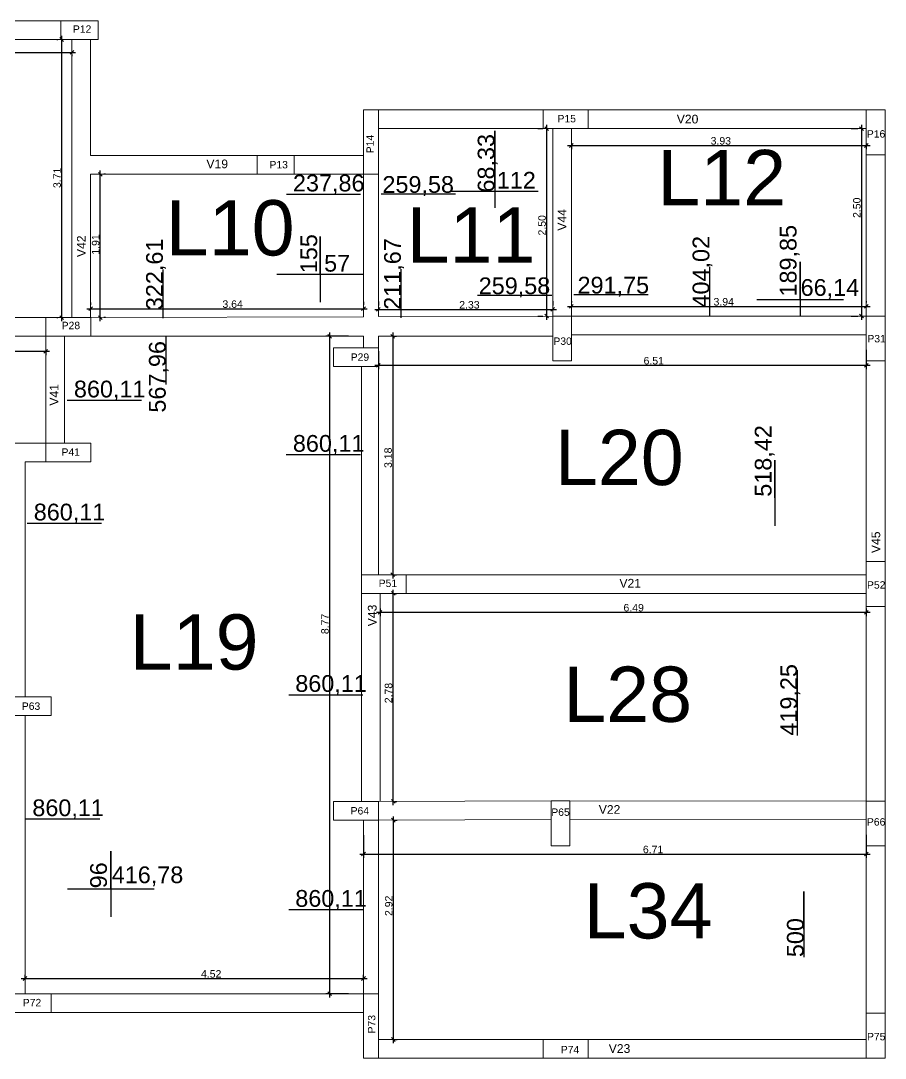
# Model space of a CAD drawing. Header units: millimetres. Extents: x 2878 to 6301, y 540 to 1980.
# Drawn here: x 3021.59 to 3033.13, y 647.43 to 661.27 of the extents above; entities that cross this region are included whole.
import ezdxf

# ---------------------------------------------------------------- set-up
doc = ezdxf.new("R2010")
doc.units = ezdxf.units.MM
doc.header["$LTSCALE"] = 4
for name, color, linetype, lineweight in [('ALVENARIA', 4, 'Continuous', 20), ('COTAS', 35, 'Continuous', 5), ('PILAR', 1, 'Continuous', 5), ('TEXTO', 5, 'Continuous', 20)]:
    doc.layers.add(name, color=color, linetype=linetype, lineweight=lineweight)
doc.layers.add('LINHA DE MOMENTOS', color=42, linetype='Continuous')
doc.styles.get("Standard").update_dxf_attribs({"font": 'arial.ttf'})
doc.dimstyles.new('ISO-25', dxfattribs={"dimscale": 0, "dimtxt": 0.1, "dimasz": 0.05, "dimexe": 0.05, "dimexo": 0.2, "dimgap": 0.01, "dimtad": 1, "dimzin": 4, "dimdsep": 46, "dimtxsty": 'Standard', "dimblk": 'OBLIQUE', "dimcen": 0.1, "dimdle": 0.05, "dimclrt": 256, "dimadec": 0, "dimazin": 0, "dimtfac": 1, "dimtix": 1, "dimtofl": 0, "dimtmove": 0, "dimatfit": 3, "dimfxl": 1, "dimtfillclr": 256, "dimarcsym": 0})

# ---------------------------------------------------------------- blocks, each defined once
blk = doc.blocks.new('PILAR')
at = {"layer": 'PILAR', "ltscale": 0.01}
blk.add_lwpolyline([(-0.15, 0), (0.1, 0), (0.1, -0.6), (-0.15, -0.6)], close=True, dxfattribs=at)
blk = doc.blocks.new('_Oblique')
at = {"color": 0, "linetype": 'ByBlock', "lineweight": -2}
blk.add_line((-0.5, -0.5), (0.5, 0.5), dxfattribs=at)
blk = doc.blocks.new('*D650')
at = {"layer": 'COTAS', "color": 0, "lineweight": -2, "transparency": 16777216}
for p, q in [((3018.687, 660.845), (3022.326, 660.845)), ((3018.737, 660.817), (3018.737, 660.795)), ((3022.276, 660.817), (3022.276, 660.795))]:
    blk.add_line(p, q, dxfattribs=at)
at = {"layer": 'Defpoints', "color": 0, "transparency": 16777216}
for p in [(3018.737, 661.017), (3022.276, 661.017), (3022.276, 660.845)]:
    blk.add_point(p, dxfattribs=at)
at = {"layer": 'COTAS', "color": 0, "lineweight": -2, "transparency": 16777216, "xscale": 0.05, "yscale": 0.05, "zscale": 0.05, "rotation": 180}
blk.add_blockref('_Oblique', (3018.737, 660.845), dxfattribs=at)
at = {"layer": 'COTAS', "color": 0, "lineweight": -2, "transparency": 16777216, "xscale": 0.05, "yscale": 0.05, "zscale": 0.05}
blk.add_blockref('_Oblique', (3022.276, 660.845), dxfattribs=at)
at = {"layer": 'COTAS', "transparency": 16777216, "insert": (3020.577, 660.906), "char_height": 0.1, "attachment_point": 5}
blk.add_mtext('3.54', dxfattribs=at)
blk = doc.blocks.new('*D651')
at = {"layer": 'COTAS', "color": 0, "lineweight": -2, "transparency": 16777216}
for p, q in [((3022.076, 661.017), (3022.09, 661.017)), ((3022.14, 657.257), (3022.14, 661.067)), ((3022.076, 657.307), (3022.09, 657.307))]:
    blk.add_line(p, q, dxfattribs=at)
at = {"layer": 'Defpoints', "color": 0, "transparency": 16777216}
for p in [(3022.14, 661.017), (3022.276, 661.017), (3022.276, 657.307)]:
    blk.add_point(p, dxfattribs=at)
at = {"layer": 'COTAS', "color": 0, "lineweight": -2, "transparency": 16777216, "xscale": 0.05, "yscale": 0.05, "zscale": 0.05}
for p, rotation in [((3022.14, 661.017), 90), ((3022.14, 657.307), 270)]:
    blk.add_blockref('_Oblique', p, dxfattribs=dict(at, rotation=rotation))
at = {"layer": 'COTAS', "transparency": 16777216, "insert": (3022.079, 659.171), "char_height": 0.1, "attachment_point": 5, "rotation": 90}
blk.add_mtext('3.71', dxfattribs=at)
blk = doc.blocks.new('*D652')
at = {"layer": 'COTAS', "color": 0, "lineweight": -2, "transparency": 16777216}
for p, q in [((3022.654, 657.257), (3022.654, 659.268)), ((3022.726, 659.218), (3022.704, 659.218)), ((3022.726, 657.307), (3022.704, 657.307))]:
    blk.add_line(p, q, dxfattribs=at)
at = {"layer": 'Defpoints', "color": 0, "transparency": 16777216}
for p in [(3022.526, 659.218), (3022.654, 659.218), (3022.526, 657.307)]:
    blk.add_point(p, dxfattribs=at)
at = {"layer": 'COTAS', "color": 0, "lineweight": -2, "transparency": 16777216, "xscale": 0.05, "yscale": 0.05, "zscale": 0.05}
for p, rotation in [((3022.654, 659.218), 90), ((3022.654, 657.307), 270)]:
    blk.add_blockref('_Oblique', p, dxfattribs=dict(at, rotation=rotation))
at = {"layer": 'COTAS', "transparency": 16777216, "insert": (3022.593, 658.282), "char_height": 0.1, "attachment_point": 5, "rotation": 90}
blk.add_mtext('1.91', dxfattribs=at)
blk = doc.blocks.new('*D653')
at = {"layer": 'COTAS', "color": 0, "lineweight": -2, "transparency": 16777216}
for p, q in [((3022.476, 657.425), (3026.217, 657.425)), ((3022.526, 657.507), (3022.526, 657.475)), ((3026.167, 657.519), (3026.167, 657.475))]:
    blk.add_line(p, q, dxfattribs=at)
at = {"layer": 'Defpoints', "color": 0, "transparency": 16777216}
for p in [(3026.167, 657.425), (3022.526, 657.307), (3026.167, 657.319)]:
    blk.add_point(p, dxfattribs=at)
at = {"layer": 'COTAS', "color": 0, "lineweight": -2, "transparency": 16777216, "xscale": 0.05, "yscale": 0.05, "zscale": 0.05, "rotation": 180}
blk.add_blockref('_Oblique', (3022.526, 657.425), dxfattribs=at)
at = {"layer": 'COTAS', "color": 0, "lineweight": -2, "transparency": 16777216, "xscale": 0.05, "yscale": 0.05, "zscale": 0.05}
blk.add_blockref('_Oblique', (3026.167, 657.425), dxfattribs=at)
at = {"layer": 'COTAS', "transparency": 16777216, "insert": (3024.421, 657.486), "char_height": 0.1, "attachment_point": 5}
blk.add_mtext('3.64', dxfattribs=at)
blk = doc.blocks.new('*D654')
at = {"layer": 'COTAS', "color": 0, "lineweight": -2, "transparency": 16777216}
for p, q in [((3028.492, 659.828), (3028.562, 659.828)), ((3028.612, 657.278), (3028.612, 659.878)), ((3028.492, 657.328), (3028.562, 657.328))]:
    blk.add_line(p, q, dxfattribs=at)
at = {"layer": 'Defpoints', "color": 0, "transparency": 16777216}
for p in [(3028.612, 659.828), (3028.692, 659.828), (3028.692, 657.328)]:
    blk.add_point(p, dxfattribs=at)
at = {"layer": 'COTAS', "color": 0, "lineweight": -2, "transparency": 16777216, "xscale": 0.05, "yscale": 0.05, "zscale": 0.05}
for p, rotation in [((3028.612, 659.828), 90), ((3028.612, 657.328), 270)]:
    blk.add_blockref('_Oblique', p, dxfattribs=dict(at, rotation=rotation))
at = {"layer": 'COTAS', "transparency": 16777216, "insert": (3028.551, 658.538), "char_height": 0.1, "attachment_point": 5, "rotation": 90}
blk.add_mtext('2.50', dxfattribs=at)
blk = doc.blocks.new('*D655')
at = {"layer": 'COTAS', "color": 0, "lineweight": -2, "transparency": 16777216}
for p, q in [((3026.317, 657.416), (3028.742, 657.416)), ((3026.367, 657.52), (3026.367, 657.466)), ((3028.692, 657.528), (3028.692, 657.466))]:
    blk.add_line(p, q, dxfattribs=at)
at = {"layer": 'Defpoints', "color": 0, "transparency": 16777216}
for p in [(3028.692, 657.416), (3026.367, 657.32), (3028.692, 657.328)]:
    blk.add_point(p, dxfattribs=at)
at = {"layer": 'COTAS', "color": 0, "lineweight": -2, "transparency": 16777216, "xscale": 0.05, "yscale": 0.05, "zscale": 0.05, "rotation": 180}
blk.add_blockref('_Oblique', (3026.367, 657.416), dxfattribs=at)
at = {"layer": 'COTAS', "color": 0, "lineweight": -2, "transparency": 16777216, "xscale": 0.05, "yscale": 0.05, "zscale": 0.05}
blk.add_blockref('_Oblique', (3028.692, 657.416), dxfattribs=at)
at = {"layer": 'COTAS', "transparency": 16777216, "insert": (3027.581, 657.477), "char_height": 0.1, "attachment_point": 5}
blk.add_mtext('2.33', dxfattribs=at)
blk = doc.blocks.new('*D656')
at = {"layer": 'COTAS', "color": 0, "lineweight": -2, "transparency": 16777216}
for p, q in [((3028.892, 657.456), (3032.927, 657.456)), ((3028.942, 657.528), (3028.942, 657.506)), ((3032.877, 657.528), (3032.877, 657.506))]:
    blk.add_line(p, q, dxfattribs=at)
at = {"layer": 'Defpoints', "color": 0, "transparency": 16777216}
for p in [(3032.877, 657.456), (3028.942, 657.328), (3032.877, 657.328)]:
    blk.add_point(p, dxfattribs=at)
at = {"layer": 'COTAS', "color": 0, "lineweight": -2, "transparency": 16777216, "xscale": 0.05, "yscale": 0.05, "zscale": 0.05, "rotation": 180}
blk.add_blockref('_Oblique', (3028.942, 657.456), dxfattribs=at)
at = {"layer": 'COTAS', "color": 0, "lineweight": -2, "transparency": 16777216, "xscale": 0.05, "yscale": 0.05, "zscale": 0.05}
blk.add_blockref('_Oblique', (3032.877, 657.456), dxfattribs=at)
at = {"layer": 'COTAS', "transparency": 16777216, "insert": (3030.975, 657.517), "char_height": 0.1, "attachment_point": 5}
blk.add_mtext('3.94', dxfattribs=at)
blk = doc.blocks.new('*D657')
at = {"layer": 'COTAS', "color": 0, "lineweight": -2, "transparency": 16777216}
for p, q in [((3032.677, 659.828), (3032.763, 659.828)), ((3032.813, 659.878), (3032.813, 657.278)), ((3032.677, 657.328), (3032.763, 657.328))]:
    blk.add_line(p, q, dxfattribs=at)
at = {"layer": 'Defpoints', "color": 0, "transparency": 16777216}
for p in [(3032.877, 659.828), (3032.813, 657.328), (3032.877, 657.328)]:
    blk.add_point(p, dxfattribs=at)
at = {"layer": 'COTAS', "color": 0, "lineweight": -2, "transparency": 16777216, "xscale": 0.05, "yscale": 0.05, "zscale": 0.05}
for p, rotation in [((3032.813, 659.828), 90), ((3032.813, 657.328), 270)]:
    blk.add_blockref('_Oblique', p, dxfattribs=dict(at, rotation=rotation))
at = {"layer": 'COTAS', "transparency": 16777216, "insert": (3032.752, 658.772), "char_height": 0.1, "attachment_point": 5, "rotation": 90}
blk.add_mtext('2.50', dxfattribs=at)
blk = doc.blocks.new('*D658')
at = {"layer": 'COTAS', "color": 0, "lineweight": -2, "transparency": 16777216}
for p, q in [((3028.892, 659.603), (3032.927, 659.603)), ((3028.942, 659.628), (3028.942, 659.553)), ((3032.877, 659.628), (3032.877, 659.553))]:
    blk.add_line(p, q, dxfattribs=at)
at = {"layer": 'Defpoints', "color": 0, "transparency": 16777216}
for p in [(3028.942, 659.828), (3032.877, 659.828), (3032.877, 659.603)]:
    blk.add_point(p, dxfattribs=at)
at = {"layer": 'COTAS', "color": 0, "lineweight": -2, "transparency": 16777216, "xscale": 0.05, "yscale": 0.05, "zscale": 0.05, "rotation": 180}
blk.add_blockref('_Oblique', (3028.942, 659.603), dxfattribs=at)
at = {"layer": 'COTAS', "color": 0, "lineweight": -2, "transparency": 16777216, "xscale": 0.05, "yscale": 0.05, "zscale": 0.05}
blk.add_blockref('_Oblique', (3032.877, 659.603), dxfattribs=at)
at = {"layer": 'COTAS', "transparency": 16777216, "insert": (3030.936, 659.664), "char_height": 0.1, "attachment_point": 5}
blk.add_mtext('3.93', dxfattribs=at)
blk = doc.blocks.new('*D661')
at = {"layer": 'COTAS', "color": 0, "lineweight": -2, "transparency": 16777216}
for p, q in [((3025.967, 657.057), (3025.665, 657.057)), ((3025.715, 657.107), (3025.715, 648.237)), ((3025.967, 648.287), (3025.665, 648.287))]:
    blk.add_line(p, q, dxfattribs=at)
at = {"layer": 'Defpoints', "color": 0, "transparency": 16777216}
for p in [(3026.167, 657.057), (3025.715, 648.287), (3026.167, 648.287)]:
    blk.add_point(p, dxfattribs=at)
at = {"layer": 'COTAS', "color": 0, "lineweight": -2, "transparency": 16777216, "xscale": 0.05, "yscale": 0.05, "zscale": 0.05}
for p, rotation in [((3025.715, 657.057), 90), ((3025.715, 648.287), 270)]:
    blk.add_blockref('_Oblique', p, dxfattribs=dict(at, rotation=rotation))
at = {"layer": 'COTAS', "transparency": 16777216, "insert": (3025.654, 653.22), "char_height": 0.1, "attachment_point": 5, "rotation": 90}
blk.add_mtext('8.77', dxfattribs=at)
blk = doc.blocks.new('*D662')
at = {"layer": 'COTAS', "color": 0, "lineweight": -2, "transparency": 16777216}
for p, q in [((3021.601, 648.49), (3026.217, 648.49)), ((3021.651, 648.487), (3021.651, 648.54)), ((3026.167, 648.487), (3026.167, 648.54))]:
    blk.add_line(p, q, dxfattribs=at)
at = {"layer": 'Defpoints', "color": 0, "transparency": 16777216}
for p in [(3026.167, 648.49), (3021.651, 648.287), (3026.167, 648.287)]:
    blk.add_point(p, dxfattribs=at)
at = {"layer": 'COTAS', "color": 0, "lineweight": -2, "transparency": 16777216, "xscale": 0.05, "yscale": 0.05, "zscale": 0.05, "rotation": 180}
blk.add_blockref('_Oblique', (3021.651, 648.49), dxfattribs=at)
at = {"layer": 'COTAS', "color": 0, "lineweight": -2, "transparency": 16777216, "xscale": 0.05, "yscale": 0.05, "zscale": 0.05}
blk.add_blockref('_Oblique', (3026.167, 648.49), dxfattribs=at)
at = {"layer": 'COTAS', "transparency": 16777216, "insert": (3024.135, 648.551), "char_height": 0.1, "attachment_point": 5}
blk.add_mtext('4.52', dxfattribs=at)
blk = doc.blocks.new('*D620')
at = {"layer": 'COTAS', "color": 0, "lineweight": -2, "transparency": 16777216}
for p, q in [((3032.877, 656.878), (3032.877, 656.62)), ((3026.367, 656.857), (3026.367, 656.62)), ((3026.317, 656.67), (3032.927, 656.67))]:
    blk.add_line(p, q, dxfattribs=at)
at = {"layer": 'Defpoints', "color": 0, "transparency": 16777216}
for p in [(3026.367, 657.057), (3032.877, 657.078), (3032.877, 656.67)]:
    blk.add_point(p, dxfattribs=at)
at = {"layer": 'COTAS', "color": 0, "lineweight": -2, "transparency": 16777216, "xscale": 0.05, "yscale": 0.05, "zscale": 0.05, "rotation": 180}
blk.add_blockref('_Oblique', (3026.367, 656.67), dxfattribs=at)
at = {"layer": 'COTAS', "color": 0, "lineweight": -2, "transparency": 16777216, "xscale": 0.05, "yscale": 0.05, "zscale": 0.05}
blk.add_blockref('_Oblique', (3032.877, 656.67), dxfattribs=at)
at = {"layer": 'COTAS', "transparency": 16777216, "insert": (3030.041, 656.731), "char_height": 0.1, "attachment_point": 5}
blk.add_mtext('6.51', dxfattribs=at)
blk = doc.blocks.new('*D621')
at = {"layer": 'COTAS', "color": 0, "lineweight": -2, "transparency": 16777216}
for p, q in [((3026.557, 657.107), (3026.557, 653.827)), ((3026.567, 657.057), (3026.607, 657.057)), ((3026.567, 653.877), (3026.607, 653.877))]:
    blk.add_line(p, q, dxfattribs=at)
at = {"layer": 'Defpoints', "color": 0, "transparency": 16777216}
for p in [(3026.367, 657.057), (3026.367, 653.877), (3026.557, 653.877)]:
    blk.add_point(p, dxfattribs=at)
at = {"layer": 'COTAS', "color": 0, "lineweight": -2, "transparency": 16777216, "xscale": 0.05, "yscale": 0.05, "zscale": 0.05}
for p, rotation in [((3026.557, 657.057), 90), ((3026.557, 653.877), 270)]:
    blk.add_blockref('_Oblique', p, dxfattribs=dict(at, rotation=rotation))
at = {"layer": 'COTAS', "transparency": 16777216, "insert": (3026.496, 655.437), "char_height": 0.1, "attachment_point": 5, "rotation": 90}
blk.add_mtext('3.18', dxfattribs=at)
blk = doc.blocks.new('*D625')
at = {"layer": 'COTAS', "color": 0, "lineweight": -2, "transparency": 16777216}
for p, q in [((3016.224, 656.875), (3016.224, 656.807)), ((3016.174, 656.857), (3021.977, 656.857)), ((3021.927, 656.857), (3021.927, 656.807))]:
    blk.add_line(p, q, dxfattribs=at)
at = {"layer": 'Defpoints', "color": 0, "transparency": 16777216}
for p in [(3016.224, 657.075), (3021.927, 657.057), (3021.927, 656.857)]:
    blk.add_point(p, dxfattribs=at)
at = {"layer": 'COTAS', "color": 0, "lineweight": -2, "transparency": 16777216, "xscale": 0.05, "yscale": 0.05, "zscale": 0.05, "rotation": 180}
blk.add_blockref('_Oblique', (3016.224, 656.857), dxfattribs=at)
at = {"layer": 'COTAS', "color": 0, "lineweight": -2, "transparency": 16777216, "xscale": 0.05, "yscale": 0.05, "zscale": 0.05}
blk.add_blockref('_Oblique', (3021.927, 656.857), dxfattribs=at)
at = {"layer": 'COTAS', "transparency": 16777216, "insert": (3019.183, 656.918), "char_height": 0.1, "attachment_point": 5}
blk.add_mtext('5.70', dxfattribs=at)
blk = doc.blocks.new('*D630')
at = {"layer": 'COTAS', "color": 0, "lineweight": -2, "transparency": 16777216}
for p, q in [((3026.167, 650.402), (3026.167, 650.1)), ((3032.877, 650.408), (3032.877, 650.1)), ((3026.117, 650.15), (3032.927, 650.15))]:
    blk.add_line(p, q, dxfattribs=at)
at = {"layer": 'Defpoints', "color": 0, "transparency": 16777216}
for p in [(3026.167, 650.602), (3032.877, 650.608), (3032.877, 650.15)]:
    blk.add_point(p, dxfattribs=at)
at = {"layer": 'COTAS', "color": 0, "lineweight": -2, "transparency": 16777216, "xscale": 0.05, "yscale": 0.05, "zscale": 0.05, "rotation": 180}
blk.add_blockref('_Oblique', (3026.167, 650.15), dxfattribs=at)
at = {"layer": 'COTAS', "color": 0, "lineweight": -2, "transparency": 16777216, "xscale": 0.05, "yscale": 0.05, "zscale": 0.05}
blk.add_blockref('_Oblique', (3032.877, 650.15), dxfattribs=at)
at = {"layer": 'COTAS', "transparency": 16777216, "insert": (3030.032, 650.211), "char_height": 0.1, "attachment_point": 5}
blk.add_mtext('6.71', dxfattribs=at)
blk = doc.blocks.new('*D631')
at = {"layer": 'COTAS', "color": 0, "lineweight": -2, "transparency": 16777216}
for p, q in [((3026.566, 647.627), (3026.566, 650.652)), ((3026.568, 650.602), (3026.616, 650.602)), ((3026.567, 647.677), (3026.616, 647.677))]:
    blk.add_line(p, q, dxfattribs=at)
at = {"layer": 'Defpoints', "color": 0, "transparency": 16777216}
for p in [(3026.368, 650.602), (3026.566, 650.602), (3026.367, 647.677)]:
    blk.add_point(p, dxfattribs=at)
at = {"layer": 'COTAS', "color": 0, "lineweight": -2, "transparency": 16777216, "xscale": 0.05, "yscale": 0.05, "zscale": 0.05}
for p, rotation in [((3026.566, 650.602), 90), ((3026.566, 647.677), 270)]:
    blk.add_blockref('_Oblique', p, dxfattribs=dict(at, rotation=rotation))
at = {"layer": 'COTAS', "transparency": 16777216, "insert": (3026.505, 649.46), "char_height": 0.1, "attachment_point": 5, "rotation": 90}
blk.add_mtext('2.92', dxfattribs=at)
blk = doc.blocks.new('*D632')
at = {"layer": 'COTAS', "color": 0, "lineweight": -2, "transparency": 16777216}
for p, q in [((3026.389, 653.427), (3026.389, 653.325)), ((3032.877, 653.427), (3032.877, 653.325)), ((3026.339, 653.375), (3032.927, 653.375))]:
    blk.add_line(p, q, dxfattribs=at)
at = {"layer": 'Defpoints', "color": 0, "transparency": 16777216}
for p in [(3026.389, 653.627), (3032.877, 653.627), (3032.877, 653.375)]:
    blk.add_point(p, dxfattribs=at)
at = {"layer": 'COTAS', "color": 0, "lineweight": -2, "transparency": 16777216, "xscale": 0.05, "yscale": 0.05, "zscale": 0.05, "rotation": 180}
blk.add_blockref('_Oblique', (3026.389, 653.375), dxfattribs=at)
at = {"layer": 'COTAS', "color": 0, "lineweight": -2, "transparency": 16777216, "xscale": 0.05, "yscale": 0.05, "zscale": 0.05}
blk.add_blockref('_Oblique', (3032.877, 653.375), dxfattribs=at)
at = {"layer": 'COTAS', "transparency": 16777216, "insert": (3029.773, 653.436), "char_height": 0.1, "attachment_point": 5}
blk.add_mtext('6.49', dxfattribs=at)
blk = doc.blocks.new('*D633')
at = {"layer": 'COTAS', "color": 0, "lineweight": -2, "transparency": 16777216}
for p, q in [((3026.564, 650.802), (3026.564, 653.677)), ((3026.589, 653.627), (3026.614, 653.627)), ((3026.589, 650.852), (3026.614, 650.852))]:
    blk.add_line(p, q, dxfattribs=at)
at = {"layer": 'Defpoints', "color": 0, "transparency": 16777216}
for p in [(3026.389, 653.627), (3026.564, 653.627), (3026.389, 650.852)]:
    blk.add_point(p, dxfattribs=at)
at = {"layer": 'COTAS', "color": 0, "lineweight": -2, "transparency": 16777216, "xscale": 0.05, "yscale": 0.05, "zscale": 0.05}
for p, rotation in [((3026.564, 653.627), 90), ((3026.564, 650.852), 270)]:
    blk.add_blockref('_Oblique', p, dxfattribs=dict(at, rotation=rotation))
at = {"layer": 'COTAS', "transparency": 16777216, "insert": (3026.502, 652.298), "char_height": 0.1, "attachment_point": 5, "rotation": 90}
blk.add_mtext('2.78', dxfattribs=at)

msp = doc.modelspace()

# ---------------------------------------------------------------- linework, layer by layer
at = {"layer": 'ALVENARIA'}
for p, q in [((3022.127, 661.267), (3018.737, 661.267)), ((3022.127, 661.017), (3018.737, 661.017)), ((3022.276, 657.307), (3022.276, 661.017)), ((3022.526, 659.468), (3022.526, 661.017)), ((3026.167, 660.078), (3026.167, 659.368)), ((3028.567, 660.078), (3026.367, 660.078)), ((3028.867, 660.078), (3028.867, 660.078)), ((3032.877, 660.078), (3029.167, 660.078)), ((3028.567, 659.828), (3026.367, 659.828)), ((3028.767, 659.828), (3028.567, 659.828)), ((3028.692, 657.328), (3028.692, 659.828)), ((3028.942, 657.328), (3028.942, 659.828)), ((3029.167, 659.828), (3032.877, 659.828)), ((3024.747, 659.468), (3022.526, 659.468)), ((3024.747, 659.468), (3025.242, 659.468)), ((3025.242, 659.468), (3026.167, 659.468)), ((3032.877, 659.478), (3032.877, 657.328)), ((3033.127, 659.478), (3033.127, 657.328)), ((3022.526, 657.307), (3022.526, 659.218)), ((3024.747, 659.218), (3022.526, 659.218)), ((3024.747, 659.218), (3024.967, 659.218)), ((3025.067, 659.218), (3025.242, 659.218)), ((3026.167, 659.218), (3025.242, 659.218)), ((3026.167, 659.218), (3026.167, 657.319)), ((3026.367, 659.218), (3026.367, 657.32)), ((3019.115, 657.307), (3021.927, 657.307)), ((3022.526, 657.307), (3026.167, 657.319)), ((3026.367, 657.32), (3028.692, 657.328)), ((3028.942, 657.328), (3032.877, 657.328)), ((3022.526, 657.157), (3022.526, 657.157)), ((3019.115, 657.057), (3021.927, 657.057)), ((3021.927, 655.633), (3021.927, 657.057)), ((3022.177, 655.633), (3022.177, 657.057)), ((3022.527, 657.057), (3026.167, 657.057)), ((3026.167, 657.057), (3026.167, 656.903)), ((3026.367, 657.057), (3028.692, 657.057)), ((3026.367, 657.057), (3026.367, 656.903)), ((3028.942, 657.078), (3032.877, 657.078)), ((3032.877, 656.728), (3032.877, 654.052)), ((3033.127, 656.728), (3033.127, 654.052)), ((3026.139, 653.877), (3026.139, 656.653)), ((3026.367, 656.653), (3026.367, 653.877)), ((3021.927, 655.633), (3018.665, 655.633)), ((3021.651, 655.382), (3021.927, 655.383)), ((3021.651, 652.247), (3021.651, 655.382)), ((3026.739, 653.877), (3032.877, 653.877)), ((3026.139, 653.627), (3026.139, 650.852)), ((3026.389, 653.627), (3026.389, 650.852)), ((3026.739, 653.627), (3032.877, 653.627)), ((3032.877, 650.858), (3032.877, 653.452)), ((3033.127, 650.858), (3033.127, 653.452)), ((3021.651, 648.287), (3021.651, 651.997)), ((3026.367, 650.852), (3028.67, 650.861)), ((3028.92, 650.861), (3032.877, 650.858)), ((3026.167, 648.287), (3026.167, 650.602)), ((3026.367, 650.602), (3026.367, 648.287)), ((3026.368, 650.602), (3028.671, 650.611)), ((3028.92, 650.611), (3032.877, 650.608)), ((3032.877, 648.026), (3032.877, 650.258)), ((3033.127, 648.026), (3033.127, 650.258)), ((3022.001, 648.287), (3026.167, 648.287)), ((3022.001, 648.037), (3026.167, 648.037)), ((3026.167, 647.427), (3026.167, 648.037)), ((3026.367, 647.677), (3028.567, 647.677)), ((3028.767, 647.677), (3028.567, 647.677)), ((3029.167, 647.677), (3032.881, 647.677)), ((3026.367, 647.427), (3028.567, 647.427)), ((3028.867, 647.427), (3028.567, 647.427)), ((3029.167, 647.427), (3032.877, 647.426))]:
    msp.add_line(p, q, dxfattribs=at)
at = {"layer": 'ALVENARIA', "ltscale": 200}
msp.add_line((3032.877, 660.078), (3032.877, 660.078), dxfattribs=at)
at = {"layer": 'ALVENARIA', "ltscale": 0.03}
for p, q in [((3032.877, 654.077), (3032.877, 654.177)), ((3021.776, 651.997), (3021.776, 651.997)), ((3032.877, 647.426), (3033.027, 647.426))]:
    msp.add_line(p, q, dxfattribs=at)
at = {"layer": 'LINHA DE MOMENTOS'}
for p, q in [((3026.129, 658.948), (3025.138, 658.948)), ((3027.396, 658.954), (3026.404, 658.954)), ((3027.342, 658.992), (3028.498, 658.992)), ((3030.789, 657.335), (3030.789, 657.985)), ((3023.496, 657.3), (3023.496, 657.949)), ((3025.009, 657.887), (3026.165, 657.887)), ((3026.672, 657.305), (3026.672, 657.954)), ((3028.68, 657.603), (3027.688, 657.603)), ((3029.968, 657.61), (3028.976, 657.61)), ((3031.416, 657.55), (3032.572, 657.55)), ((3023.534, 656.413), (3023.534, 657.063)), ((3023.206, 656.201), (3022.214, 656.201)), ((3026.128, 655.475), (3025.136, 655.475)), ((3022.67, 654.56), (3021.678, 654.56)), ((3026.16, 652.272), (3025.169, 652.272)), ((3022.651, 650.614), (3021.659, 650.614)), ((3022.219, 649.688), (3023.375, 649.688)), ((3026.16, 649.405), (3025.169, 649.405))]:
    msp.add_line(p, q, dxfattribs=at)
for points in [[(3027.92, 659.092), (3027.92, 659.8), (3027.92, 658.771)], [(3025.587, 657.887), (3025.587, 658.387), (3025.587, 657.512)], [(3031.994, 657.55), (3031.994, 658.051), (3031.994, 657.328)], [(3031.655, 654.904), (3031.655, 655.405), (3031.655, 654.529)], [(3031.954, 652.105), (3031.954, 652.605), (3031.954, 651.73)], [(3022.797, 649.688), (3022.797, 650.189), (3022.797, 649.313)], [(3032.042, 649.15), (3032.042, 649.65), (3032.042, 648.775)]]:
    msp.add_lwpolyline(points, dxfattribs=at)
at = {"layer": 'PILAR', "color": 1, "ltscale": 0.01}
for points in [[(3022.127, 661.017), (3022.127, 661.267), (3022.627, 661.267), (3022.627, 661.017)], [(3026.367, 660.078), (3026.167, 660.078), (3026.167, 659.218), (3026.367, 659.218)], [(3026.367, 648.287), (3026.167, 648.287), (3026.167, 647.427), (3026.367, 647.427)]]:
    msp.add_lwpolyline(points, close=True, dxfattribs=at)
at = {"layer": 'PILAR', "ltscale": 0.01}
msp.add_lwpolyline([(3024.747, 659.218), (3024.747, 659.468), (3025.242, 659.468), (3025.242, 659.218)], close=True, dxfattribs=at)

# ---------------------------------------------------------------- block references
at = {"layer": 'COTAS'}
for p, rotation in [((3029.167, 659.928), 270), ((3032.977, 659.478), 180), ((3022.527, 657.157), 270), ((3025.767, 656.803), 89.99999999999997), ((3022.527, 655.483), 270), ((3032.977, 647.426), 180)]:
    msp.add_blockref('PILAR', p, dxfattribs=dict(at, rotation=rotation))
at = {"layer": 'COTAS', "xscale": -1}
for p, rotation in [((3028.842, 656.728), 180), ((3033.027, 656.728), 180), ((3033.027, 653.452), 180), ((3026.739, 653.777), 270.0000000000001), ((3021.401, 652.097), 90), ((3025.767, 650.702), 90.00000000000007), ((3028.82, 650.261), 180), ((3033.027, 650.258), 180), ((3021.401, 648.137), 90), ((3029.167, 647.577), 270)]:
    msp.add_blockref('PILAR', p, dxfattribs=dict(at, rotation=rotation))

# ---------------------------------------------------------------- texts
at = {"layer": 'COTAS', "attachment_point": 1}
for s, insert, char_height in [('P12', (3022.29, 661.205), 0.0988), ('P15', (3028.757, 660.01), 0.0988), ('V20', (3030.348, 660.013), 0.116), ('P16', (3032.885, 659.807), 0.0988), ('L12', (3030.089, 659.543), 0.7375), ('V19', (3024.071, 659.415), 0.116), ('P13', (3024.913, 659.396), 0.0988), ('L10', (3023.529, 658.873), 0.7375), ('L11', (3026.742, 658.777), 0.7375), ('P28', (3022.14, 657.251), 0.0988), ('P30', (3028.702, 657.042), 0.0988), ('P31', (3032.892, 657.075), 0.0988), ('P29', (3025.997, 656.829), 0.0988), ('L20', (3028.722, 655.81), 0.7375), ('P41', (3022.138, 655.562), 0.0988), ('V21', (3029.583, 653.821), 0.116), ('P51', (3026.37, 653.812), 0.0988), ('P52', (3032.887, 653.79), 0.0988), ('L19', (3023.048, 653.348), 0.7375), ('L28', (3028.834, 652.651), 0.7375), ('P63', (3021.608, 652.173), 0.0988), ('P64', (3025.996, 650.777), 0.0988), ('V22', (3029.307, 650.803), 0.116), ('P65', (3028.674, 650.759), 0.0988), ('P66', (3032.886, 650.629), 0.0988), ('L34', (3029.106, 649.762), 0.7375), ('P72', (3021.621, 648.218), 0.0988), ('P75', (3032.887, 647.765), 0.0988), ('P74', (3028.801, 647.591), 0.0988), ('V23', (3029.44, 647.614), 0.116)]:
    msp.add_mtext_dynamic_manual_height_columns(s, width=2.5, gutter_width=12.5, heights=[1.872], dxfattribs=dict(at, insert=insert, char_height=char_height))
at = {"layer": 'COTAS', "attachment_point": 1, "rotation": 90}
for s, insert, char_height in [('P14', (3026.206, 659.499), 0.0988), ('V44', (3028.76, 658.466), 0.116), ('V42', (3022.344, 658.114), 0.116), ('V41', (3021.981, 656.132), 0.116), ('V45', (3032.947, 654.165), 0.116), ('V43', (3026.226, 653.189), 0.116), ('P73', (3026.227, 647.758), 0.0988)]:
    msp.add_mtext_dynamic_manual_height_columns(s, width=2.5, gutter_width=12.5, heights=[1.872], dxfattribs=dict(at, insert=insert, char_height=char_height))
at = {"layer": 'TEXTO'}
for s, p in [('68,33', (3027.915, 658.975)), ('189,85', (3031.946, 657.588)), ('155', (3025.549, 657.899)), ('322,61', (3023.49, 657.406)), ('211,67', (3026.666, 657.411)), ('404,02', (3030.783, 657.441)), ('567,96', (3023.528, 656.039)), ('518,42', (3031.613, 654.917)), ('419,25', (3031.954, 651.73)), ('96', (3022.743, 649.693)), ('500', (3032.042, 648.775))]:
    msp.add_text(s, height=0.2235, rotation=90, dxfattribs=at).set_placement(p)
for s, p in [('237,86', (3025.226, 658.99)), ('112', (3027.946, 659.027)), ('259,58', (3026.42, 658.971)), ('57', (3025.642, 657.92)), ('259,58', (3027.705, 657.619)), ('291,75', (3029.024, 657.628)), ('66,14', (3032.001, 657.597)), ('860,11', (3022.303, 656.242)), ('860,11', (3025.225, 655.517)), ('860,11', (3021.767, 654.601)), ('860,11', (3025.257, 652.314)), ('860,11', (3021.748, 650.656)), ('416,78', (3022.808, 649.762)), ('860,11', (3025.257, 649.447))]:
    msp.add_text(s, height=0.2235, dxfattribs=at).set_placement(p)

# ---------------------------------------------------------------- dimensions: what is measured, and where the dimension line sits
at = {"layer": 'COTAS'}
for base, p1, p2, picture, middle in [((3022.276, 660.845), (3018.737, 661.017), (3022.276, 661.017), '*D650', (3020.577, 660.845)), ((3032.8771, 659.6032), (3028.9423, 659.828), (3032.8771, 659.828), '*D658', (3030.9357, 659.6032)), ((3032.87733, 657.4559), (3028.94231, 657.328), (3032.87733, 657.32821), '*D656', (3030.97469, 657.4559)), ((3026.167, 657.425), (3022.526, 657.307), (3026.167, 657.319), '*D653', (3024.421, 657.425)), ((3028.6923, 657.4156), (3026.3671, 657.32), (3028.6923, 657.328), '*D655', (3027.5806, 657.4156)), ((3021.927, 656.857), (3016.224, 657.075), (3021.927, 657.057), '*D625', (3019.183, 656.857)), ((3032.877, 656.67), (3026.367, 657.057), (3032.877, 657.078), '*D620', (3030.041, 656.67)), ((3032.877, 653.375), (3026.389, 653.627), (3032.877, 653.627), '*D632', (3029.773, 653.375)), ((3032.877, 650.15), (3026.167, 650.602), (3032.877, 650.608), '*D630', (3030.032, 650.15)), ((3026.167, 648.49), (3021.651, 648.287), (3026.167, 648.287), '*D662', (3024.135, 648.49))]:
    dim = msp.add_linear_dim(base=base, p1=p1, p2=p2, dimstyle='ISO-25', override={"dimscale": 1}, dxfattribs=at)
    dim.commit()
    dim.dimension.update_dxf_attribs({"geometry": picture, "text_midpoint": middle, "dimtype": 160})
for base, p1, p2, picture, middle in [((3022.14, 661.017), (3022.276, 657.307), (3022.276, 661.017), '*D651', (3022.14, 659.171)), ((3028.612, 659.828), (3028.692, 657.328), (3028.692, 659.828), '*D654', (3028.612, 658.538)), ((3032.813, 657.328), (3032.877, 659.828), (3032.877, 657.328), '*D657', (3032.813, 658.772)), ((3022.654, 659.218), (3022.526, 657.307), (3022.526, 659.218), '*D652', (3022.654, 658.282)), ((3025.715, 648.287), (3026.167, 657.057), (3026.167, 648.287), '*D661', (3025.715, 653.22)), ((3026.557, 653.877), (3026.367, 657.057), (3026.367, 653.877), '*D621', (3026.557, 655.437)), ((3026.5635, 653.6273), (3026.3891, 650.8518), (3026.3891, 653.6273), '*D633', (3026.5635, 652.2984)), ((3026.566042, 650.601745), (3026.367445, 647.676747), (3026.368349, 650.601745), '*D631', (3026.566042, 649.459995))]:
    dim = msp.add_linear_dim(base=base, p1=p1, p2=p2, angle=90, dimstyle='ISO-25', override={"dimscale": 1}, dxfattribs=at)
    dim.commit()
    dim.dimension.update_dxf_attribs({"geometry": picture, "text_midpoint": middle, "dimtype": 160})

doc.saveas('drawing.dxf')
